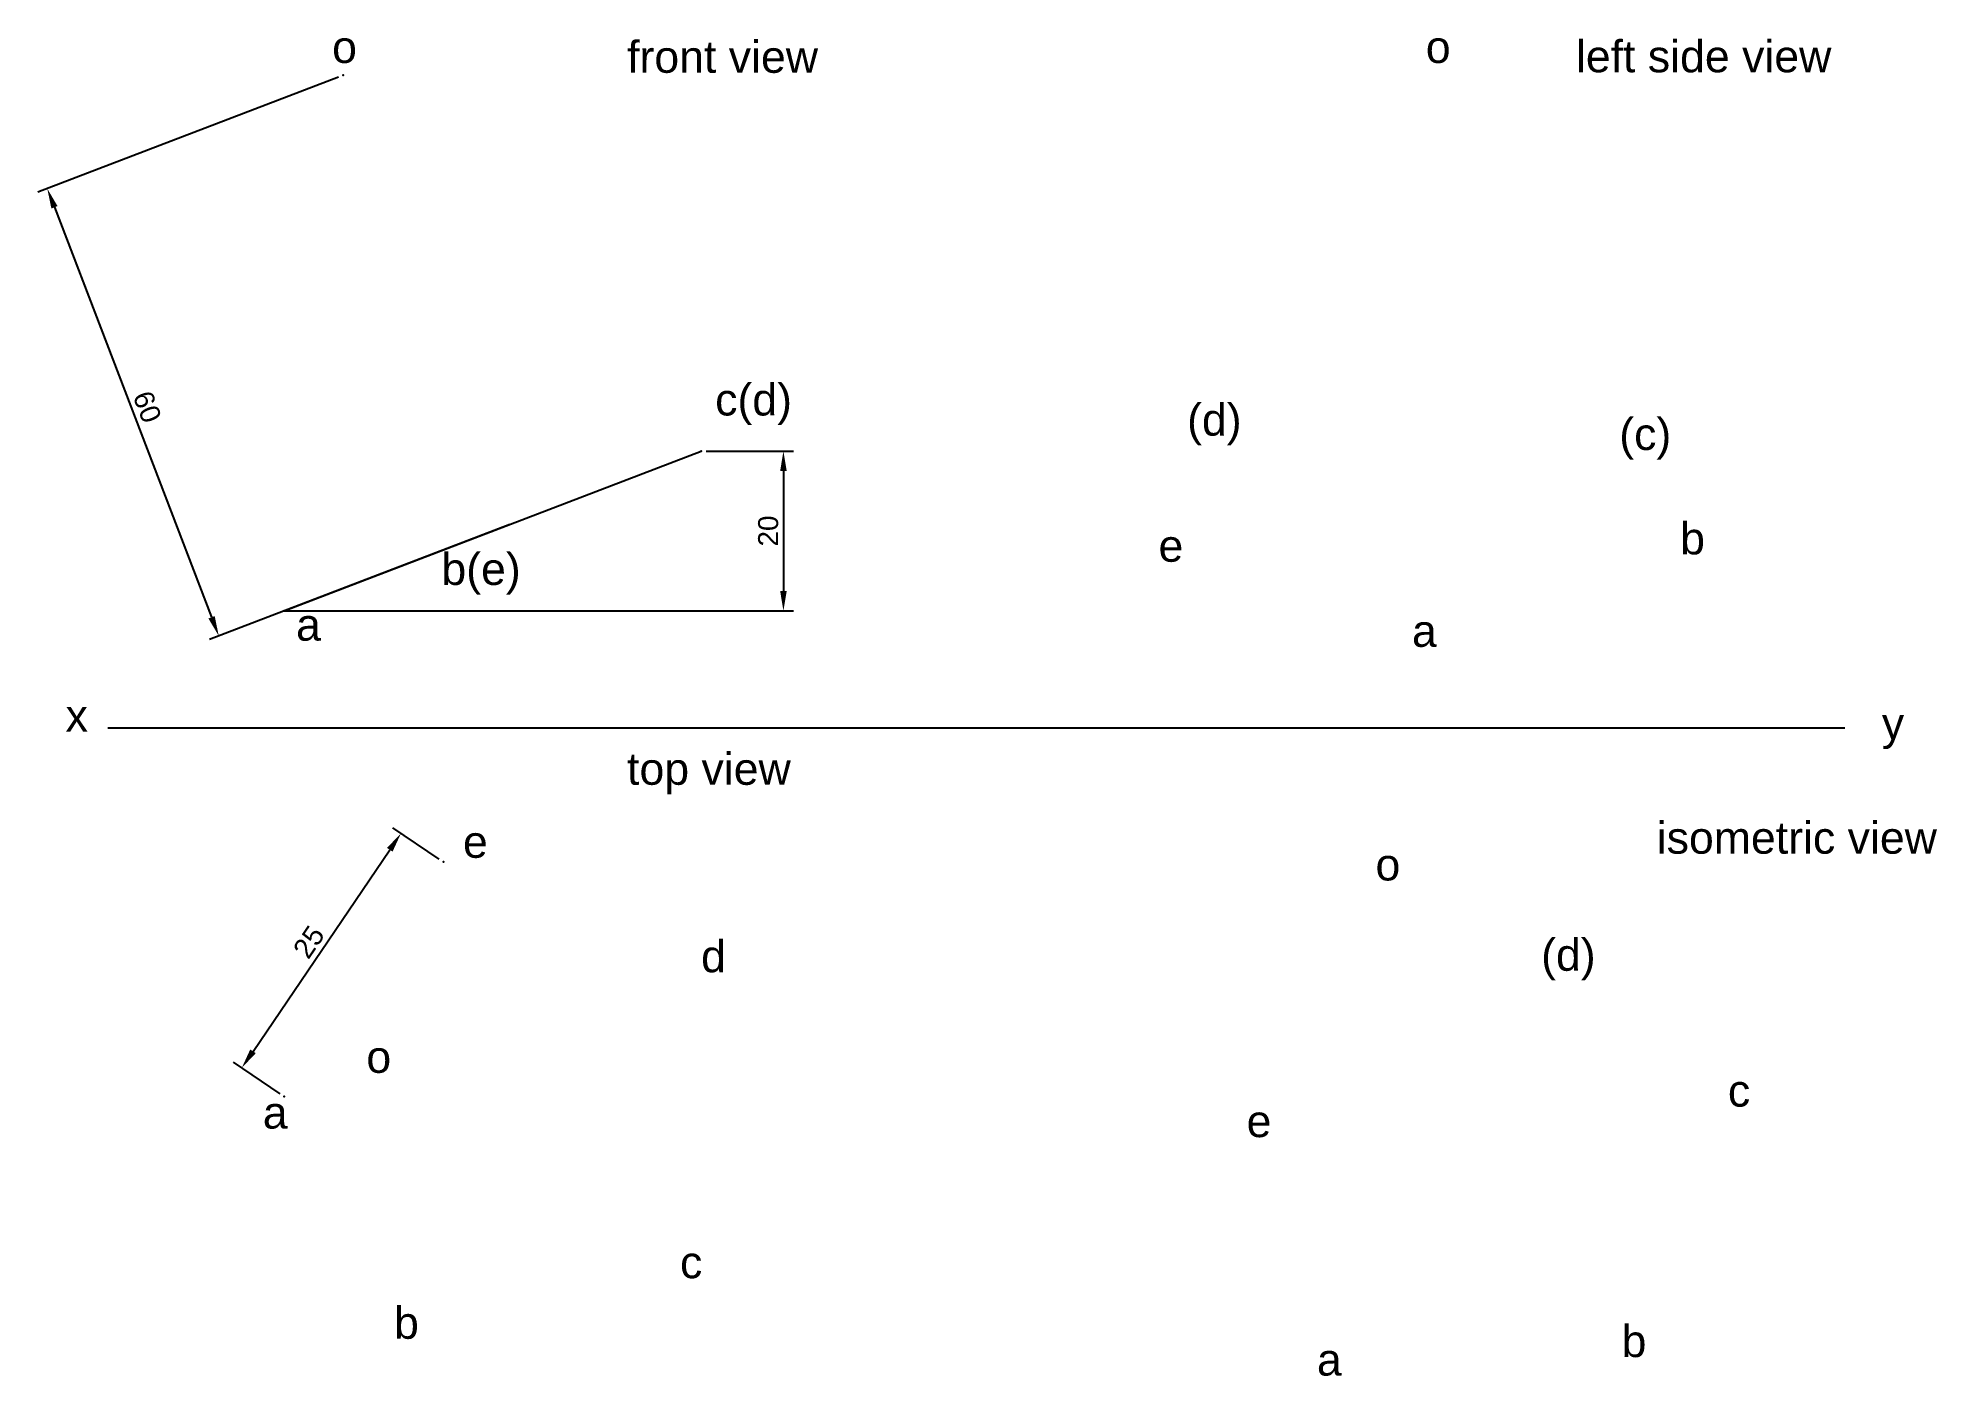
# Paper-space layout 'Layout1' of a CAD drawing. Header units: millimetres. Extents: x 12 to 250, y 12 to 179.
import ezdxf

# ---------------------------------------------------------------- set-up
doc = ezdxf.new("R2010")
doc.units = ezdxf.units.MM
doc.styles.get("Standard").update_dxf_attribs({"font": 'arial.ttf'})
doc.dimstyles.new('ISO-25', dxfattribs={"dimtxt": 2.5, "dimasz": 2.5, "dimexe": 1.25, "dimexo": 0.625, "dimtad": 1, "dimtxsty": 'Standard', "dimcen": 2.5, "dimadec": 0, "dimazin": 0, "dimtfac": 1, "dimtmove": 0, "dimatfit": 3, "dimfxl": 1, "dimarcsym": 0})

# ---------------------------------------------------------------- blocks, each defined once
blk = doc.blocks.new('*D25')
at = {"color": 0, "lineweight": -2, "transparency": 16777216}
for p, q in [((62.57, 76.58), (56.75, 80.53)), ((39.25, 52.51), (56.38, 77.76)), ((42.63, 47.19), (36.81, 51.15))]:
    blk.add_line(p, q, dxfattribs=at)
at = {"color": 0, "transparency": 16777216}
for points in [[(56.03, 78), (56.72, 77.53), (57.78, 79.83)], [(38.9, 52.75), (39.59, 52.28), (37.84, 50.44)]]:
    blk.add_solid(points, dxfattribs=at)
at = {"layer": 'Defpoints', "color": 0, "transparency": 16777216}
for p in [(57.78, 79.83), (63.09, 76.23), (43.15, 46.84)]:
    blk.add_point(p, dxfattribs=at)
at = {"color": 0, "transparency": 16777216, "insert": (46.24, 66.21), "char_height": 2.5, "attachment_point": 5, "rotation": 55.845}
blk.add_mtext('25', dxfattribs=at)
blk = doc.blocks.new('*D28')
at = {"color": 0, "lineweight": -2, "transparency": 16777216}
for p, q in [((95.98, 127.69), (106.91, 127.69)), ((105.66, 125.19), (105.66, 110.19)), ((95.98, 107.69), (106.91, 107.69))]:
    blk.add_line(p, q, dxfattribs=at)
at = {"color": 0, "transparency": 16777216}
for points in [[(105.25, 125.19), (106.08, 125.19), (105.66, 127.69)], [(105.25, 110.19), (106.08, 110.19), (105.66, 107.69)]]:
    blk.add_solid(points, dxfattribs=at)
at = {"layer": 'Defpoints', "color": 0, "transparency": 16777216}
for p in [(95.35, 127.69), (95.35, 107.69), (105.66, 107.69)]:
    blk.add_point(p, dxfattribs=at)
at = {"color": 0, "transparency": 16777216, "insert": (103.76, 117.69), "char_height": 2.5, "attachment_point": 5, "rotation": 90}
blk.add_mtext('20', dxfattribs=at)
blk = doc.blocks.new('*D39')
at = {"color": 0, "lineweight": -2, "transparency": 16777216}
for p, q in [((49.96, 174.55), (12.32, 160.13)), ((14.38, 158.24), (34.06, 106.88)), ((71.42, 118.52), (33.79, 104.1))]:
    blk.add_line(p, q, dxfattribs=at)
at = {"color": 0, "transparency": 16777216}
for points in [[(14.77, 158.39), (14, 158.09), (13.49, 160.57)], [(34.45, 107.03), (33.67, 106.73), (34.96, 104.55)]]:
    blk.add_solid(points, dxfattribs=at)
at = {"layer": 'Defpoints', "color": 0, "transparency": 16777216}
for p in [(50.54, 174.77), (72.01, 118.74), (34.96, 104.55)]:
    blk.add_point(p, dxfattribs=at)
at = {"color": 0, "transparency": 16777216, "insert": (26, 133.24), "char_height": 2.5, "attachment_point": 5, "rotation": 290.9634}
blk.add_mtext('60', dxfattribs=at)

psp = doc.layouts.get("Layout1")

# ---------------------------------------------------------------- linework, layer by layer
for p, q in [((43.152, 107.685), (95.353, 127.685)), ((43.152, 107.685), (99.229, 107.685)), ((21.062, 93.045), (238.578, 93.045))]:
    psp.add_line(p, q)
for p in [(50.542, 174.769), (50.542, 174.769), (95.353, 127.685), (69.253, 117.685), (43.152, 107.685), (63.091, 76.232), (43.152, 46.842)]:
    psp.add_point(p)

# ---------------------------------------------------------------- texts
for s, p in [('o', (49.152, 176.32)), ('front view', (86.086, 175.086)), ('o', (186.097, 176.32)), ('left side view', (204.892, 175.151)), ('c(d)', (97.112, 132.162)), ('(d)', (156.207, 129.643)), ('(c)', (210.318, 127.837)), ('b', (217.944, 114.763)), ('e', (152.624, 113.841)), ('b(e)', (62.834, 110.937)), ('a', (44.638, 103.956)), ('a', (184.366, 103.185)), ('x', (15.781, 92.575)), ('y', (243.199, 91.581)), ('top view', (86.086, 85.902)), ('e', (65.539, 76.759)), ('o', (179.798, 73.917)), ('d', (95.353, 62.424)), ('(d)', (200.537, 62.609)), ('o', (53.44, 49.821)), ('c', (223.921, 45.59)), ('a', (40.477, 42.838)), ('e', (163.659, 41.772)), ('c', (92.714, 24.095)), ('b', (56.907, 16.513)), ('b', (210.612, 14.22)), ('a', (172.463, 11.9))]:
    psp.add_text(s, height=4).set_placement(p)
at = {"insert": (215.012, 81.269), "char_height": 4, "width": 40.48929, "attachment_point": 1}
psp.add_mtext('isometric view', dxfattribs=at)

# ---------------------------------------------------------------- dimensions: what is measured, and where the dimension line sits
for p1, p2, distance, picture, middle in [((50.542, 174.769), (72.008, 118.741), -39.678, '*D39', (25.999, 133.24)), ((95.353, 127.685), (95.353, 107.685), 10.311, '*D28', (103.762, 117.685))]:
    dim = psp.add_aligned_dim(p1=p1, p2=p2, distance=distance, dimstyle='ISO-25')
    dim.commit()
    dim.dimension.update_dxf_attribs({"geometry": picture, "text_midpoint": middle})
dim = psp.add_aligned_dim(p1=(43.152, 46.842), p2=(63.091, 76.232), distance=6.415, text='25', dimstyle='ISO-25')
dim.commit()
dim.dimension.update_dxf_attribs({"geometry": '*D25', "text_midpoint": (46.24, 66.206)})

doc.saveas('drawing.dxf')
